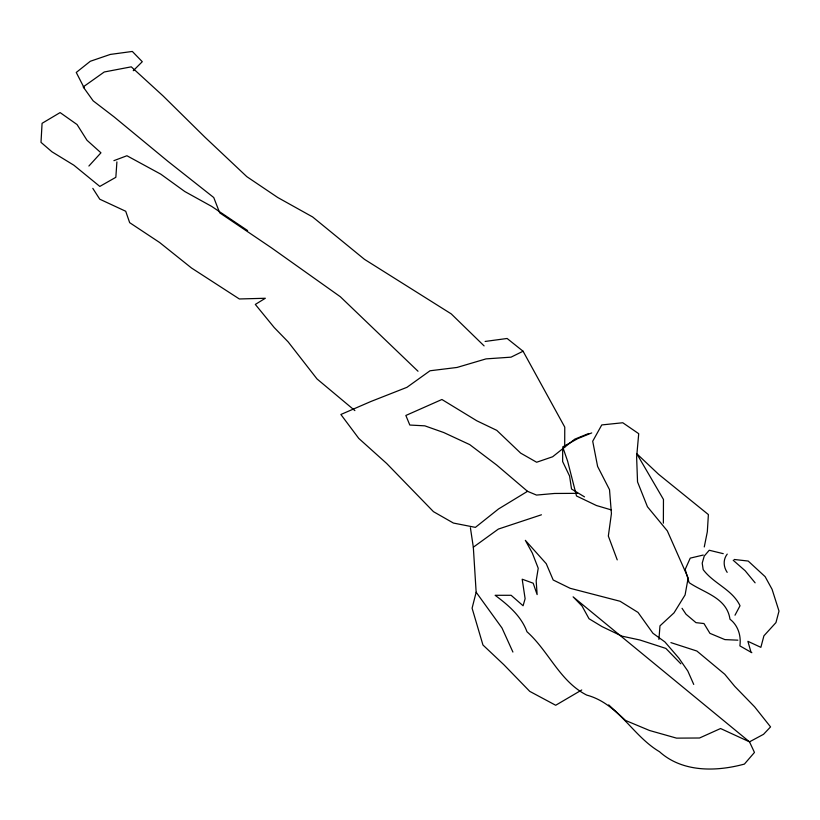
<?xml version="1.0" encoding="UTF-8"?>
<svg xmlns="http://www.w3.org/2000/svg" width="820" height="820" viewBox="0 0 820 820"><rect width="100%" height="100%" fill="white"/><g stroke="black" fill="none" stroke-linecap="round" stroke-linejoin="round"><path stroke-width="1.23" d="M562.684 448.776L562.633 461.547L569.572 476.02L571.53 489.007L584.496 496.869M564.693 447.187L564.765 427.117L523.068 351.226L507.119 338.476L485.112 341.448M663.37 523.15L663.462 499.441L636.648 453.521M116.901 161.909L115.845 177.304L99.814 186.427L73.902 165.24L51.957 151.802L41 142.352L42.076 123.318L60.106 112.586L77.059 124.548L86.992 140.271L100.942 152.807L88.898 166.029M658.921 639.426L659.977 625.855L674.019 612.858L685.089 594.951L688.154 577.967L667.336 530.899L647.441 506.75L637.54 481.904L636.627 457.17L638.718 433.688L622.769 422.751L601.767 424.934L592.706 441.242L597.606 466.426L609.516 489.673L611.423 513.607L608.337 536.065L617.234 559.886M704.267 546.95L707.322 531.79L708.388 514.581L658.562 474.257L637.642 454.546M470.403 527.721L473.324 547.207L476.153 592.235L472.094 608.194L482.949 645.002L503.859 664.712L529.751 691.373L555.693 705.261L581.749 689.968M734.997 615.215L740.029 605.744C732.28 589.477 713.738 583.758 703.181 569.633L702.207 563.135L704.236 556.073L709.249 550.251L723.24 553.664M133.25 70.715L142.28 61.705L132.327 51.445L110.321 54.427L90.302 61.274L76.26 72.457L84.204 87.955M473.324 547.207L498.386 529.064L541.436 514.796M577.505 493.343L554.515 493.466L536.505 495.075L527.526 491.323L498.468 509.005L475.405 527.373L453.419 523.058L433.472 511.67L386.671 463.474L358.77 438.413L340.874 414.489L370.917 401.482L406.956 387.317L430.018 370.773L457.027 367.452L486.045 358.883L511.044 357.161L523.068 351.226M588.739 433.493L574.717 439.192L552.649 456.76L536.639 462.244L520.679 453.132L496.766 430.356L476.809 420.793L441.908 399.494L405.849 415.473L409.815 425.047L424.811 425.836L443.774 432.55L469.727 444.614L496.633 465.001L527.526 491.323M591.732 432.919L577.721 438.628L562.694 446.951L567.635 461.199L576.501 495.967L596.458 505.53L611.433 509.958M113.908 160.659L126.926 155.749L160.843 174.199L184.777 191.511L211.703 206.425L247.609 230.563M703.232 555.048L690.225 558.133L685.182 569.418L689.128 582.641C704.39 593.055 726.838 597.718 729.984 619.202C738.133 625.455 741.3 635.92 739.876 645.873L751.848 652.71M737.897 640.174L724.9 639.61L709.935 633.347L703.97 623.548L695.975 622.646L686.012 614.221L682.035 608.297M734.207 559.476L748.199 561.054L765.132 576.665L772.081 589.313L779 611.084L775.956 622.595L763.912 635.828L760.868 647.339L747.891 641.312L750.853 651.674M670.903 642.614L696.867 651.029L724.767 674.265L734.72 686.34L754.636 706.85L770.554 726.899L763.533 734.31L749.5 741.844L720.565 728.529L699.532 738L676.541 738.133L649.573 730.507L625.619 720.493L608.686 704.882M354.886 410.605L317.012 378.942L288.168 341.909L274.228 327.559L255.317 304.425L265.342 298.265L239.348 298.972L191.48 267.986L159.582 242.474L129.662 222.661L125.716 211.263L99.763 199.198L92.814 188.374M733.203 560.275L745.165 570.751L755.117 582.825M418.015 371.245L340.331 296.737L271.533 247.876L219.678 212.8L213.743 197.528L167.895 161.314L114.082 116.891L93.142 100.829L83.199 86.93L104.253 71.986L131.272 66.84L163.149 96.001L204.979 137.237L246.81 176.648L277.724 197.497L312.645 216.962L364.469 259.335L451.236 313.886L484.097 345.896M680.825 663.8L665.881 648.425L639.928 640.01L621.939 636.146L601.982 626.582L589.016 618.721L582.067 606.072L573.108 596.847L749.5 741.844L754.461 752.442L744.416 764.076C716.168 771.784 682.496 772.471 659.485 751.704C632.343 735.632 618.823 703.745 586.72 695.093C559.67 681.307 548.795 651.193 526.983 631.759C521.13 615.933 508.267 605.109 495.136 595.299L511.126 595.289L523.088 605.765L525.118 598.702L522.186 579.207L533.174 583.194L537.131 594.592L536.178 580.796L538.227 568.26L532.293 552.987L525.343 540.339L546.243 563.688L553.182 579.986L570.146 588.299L620.084 601.265L638.032 612.427L652.945 633.276L664.907 641.927L678.847 658.111L687.795 670.986L693.74 684.433M476.153 592.235L502.004 628.007L512.91 652.054M727.166 572.36A18.522 15.99 27.5 0 1 727.237 554.115"/></g></svg>
